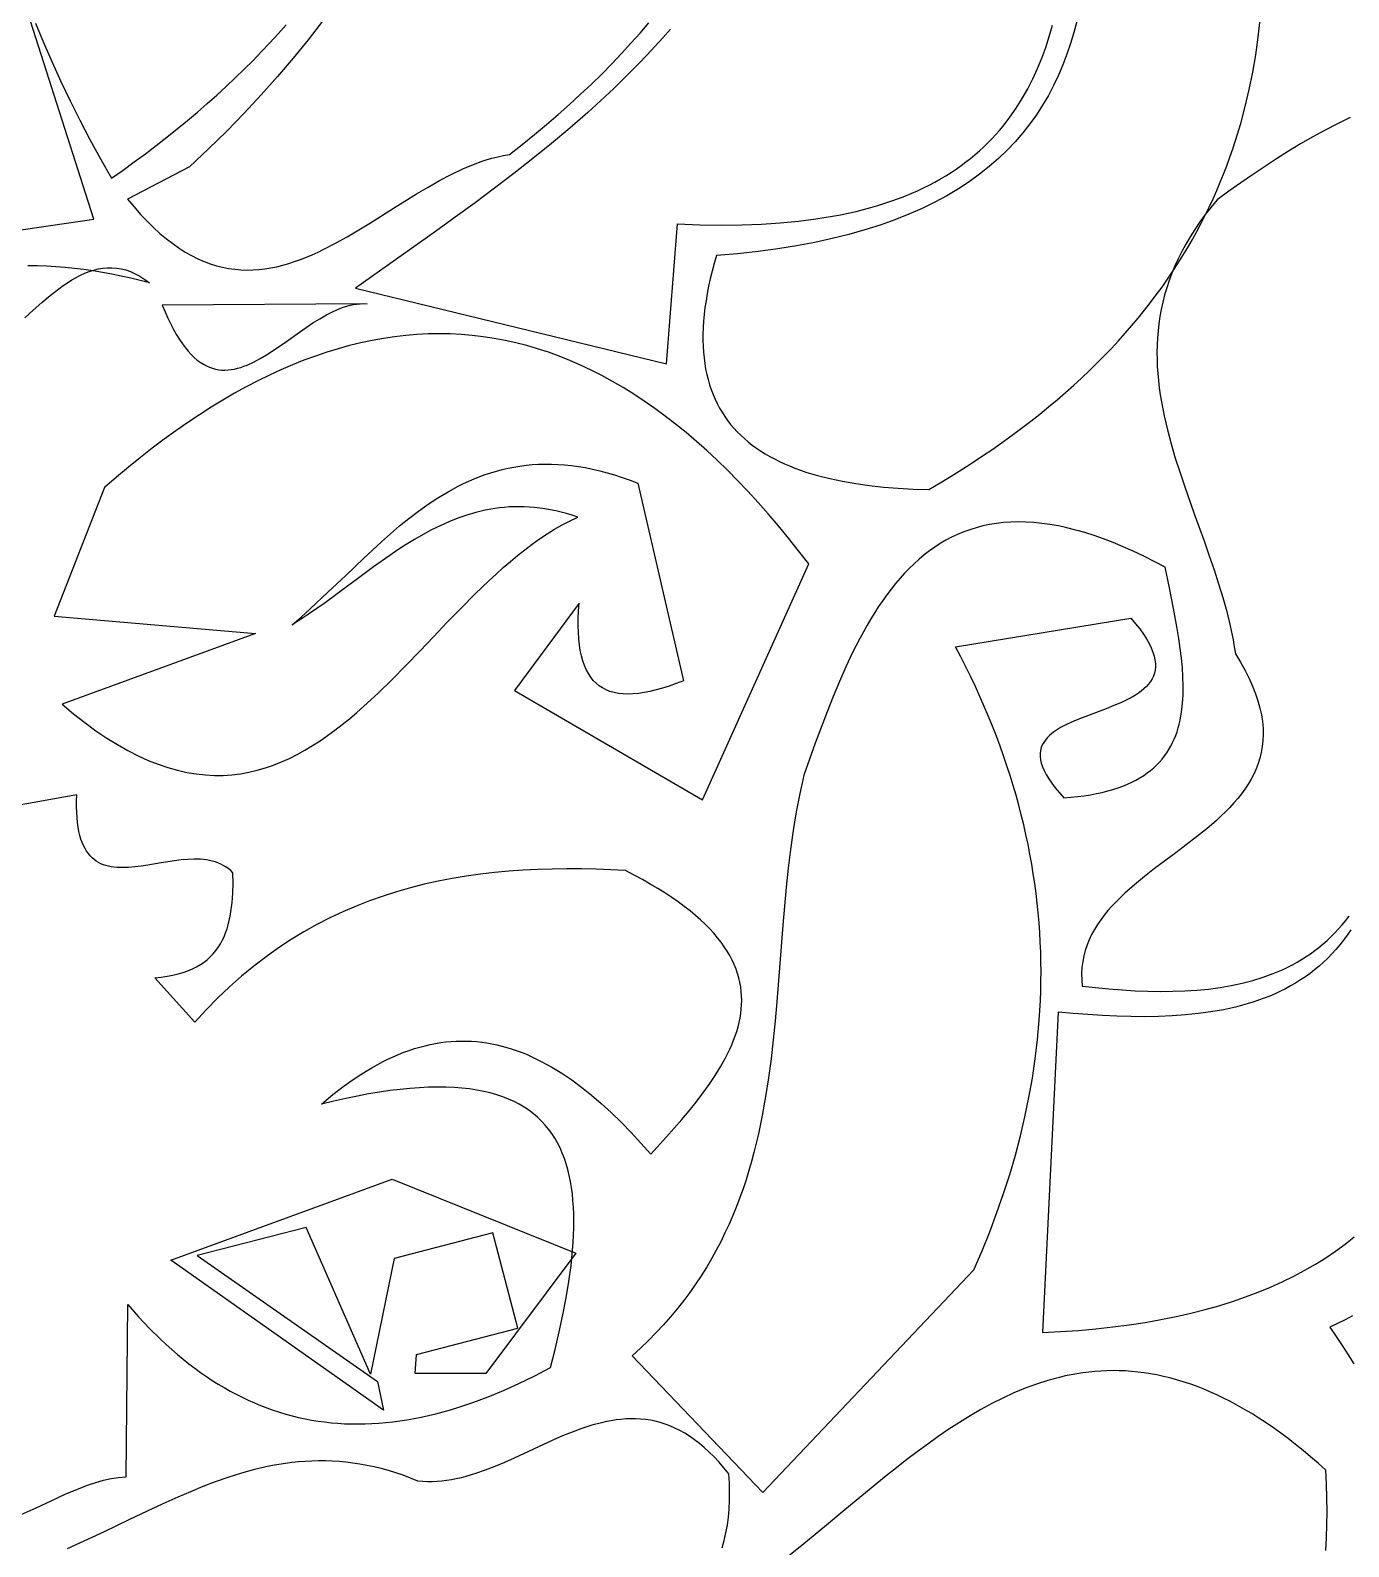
# Model space of a CAD drawing. Header units: metres. Extents: x 0 to 50, y 0 to 50.
# Drawn here: x 25.17 to 38.79, y 16.32 to 31.99 of the extents above; entities that cross this region are included whole.
import ezdxf

# ---------------------------------------------------------------- set-up
doc = ezdxf.new("R2010")
doc.units = ezdxf.units.M

msp = doc.modelspace()

# ---------------------------------------------------------------- linework, layer by layer
for points in [[(21.369941, 32.109014), (21.43751, 31.9677), (21.509927, 31.827065), (21.587283, 31.687122), (21.669666, 31.547885), (21.757168, 31.409369), (21.849879, 31.271586), (21.947889, 31.134551), (22.051288, 30.998278), (22.160167, 30.862781), (22.274615, 30.728072), (22.394723, 30.594167), (22.520581, 30.461079), (22.652279, 30.328821), (22.789908, 30.197408), (22.933558, 30.066853), (23.083319, 29.937171), (23.23928, 29.808375), (23.401534, 29.680479), (25.826481, 30.035444), (24.653579, 33.699091)], [(25.225054, 32.06223), (25.309273, 31.860231), (25.397062, 31.658777), (25.48864, 31.457857), (25.584226, 31.257459), (25.684039, 31.057574), (25.788297, 30.858191), (25.897219, 30.659299), (26.011024, 30.460887), (26.011024, 30.460887), (26.129774, 30.544069), (26.246233, 30.627831), (26.360422, 30.712167), (26.472362, 30.797073), (26.582073, 30.882542), (26.689576, 30.96857), (26.794891, 31.055151), (26.898038, 31.142281), (26.999039, 31.229955), (27.097913, 31.318166), (27.194681, 31.40691), (27.289364, 31.496182), (27.381981, 31.585977), (27.472555, 31.676289), (27.561104, 31.767113), (27.64765, 31.858445), (27.732213, 31.950278), (27.814813, 32.042608)], [(28.189511, 32.080726), (28.041157, 31.888793), (27.886395, 31.697996), (27.725116, 31.508353), (27.557213, 31.319885), (27.382578, 31.13261), (27.201103, 30.946548), (27.012681, 30.761716), (26.817203, 30.578135), (26.176639, 30.244005), (26.176639, 30.244005), (26.24425, 30.162218), (26.311511, 30.085978), (26.378431, 30.015154), (26.445017, 29.949614), (26.511278, 29.889226), (26.577219, 29.833858), (26.642851, 29.783379), (26.708179, 29.737657), (26.773212, 29.69656), (26.837958, 29.659957), (26.902425, 29.627715), (26.966619, 29.599704), (27.030549, 29.57579), (27.094224, 29.555844), (27.157649, 29.539732), (27.220833, 29.527323), (27.283785, 29.518486), (27.346511, 29.513088), (27.409019, 29.510998), (27.471317, 29.512085), (27.533414, 29.516216), (27.595315, 29.523259), (27.65703, 29.533084), (27.718567, 29.545558), (27.779931, 29.560549), (27.841133, 29.577926), (27.902178, 29.597558), (27.963076, 29.619311), (28.023834, 29.643055), (28.084459, 29.668659), (28.144959, 29.695989), (28.205342, 29.724914), (28.325788, 29.787025), (28.445859, 29.853937), (28.565617, 29.924596), (28.685123, 29.997948), (28.923629, 30.148516), (29.042753, 30.223624), (29.161873, 30.297211), (29.281052, 30.368221), (29.400351, 30.435602), (29.519832, 30.498299), (29.639557, 30.555259), (29.69953, 30.581258), (29.759588, 30.605427), (29.819738, 30.627635), (29.879987, 30.64775), (29.940344, 30.66564), (30.000816, 30.681174), (30.061411, 30.694219), (30.122137, 30.704645), (30.122137, 30.704645), (30.253419, 30.807346), (30.381154, 30.910394), (30.505382, 31.013786), (30.626142, 31.117516), (30.743474, 31.221582), (30.857417, 31.325978), (30.968011, 31.430701), (31.075296, 31.535746), (31.17931, 31.641111), (31.280094, 31.746789), (31.377686, 31.852779), (31.472128, 31.959075), (31.563457, 32.065674)], [(28.529889, 29.322722), (31.743325, 28.543385), (31.859026, 29.987023), (31.859026, 29.987023), (32.088443, 29.978309), (32.309111, 29.975132), (32.521199, 29.977384), (32.724875, 29.984958), (32.92031, 29.997747), (33.107671, 30.015644), (33.287127, 30.038543), (33.373944, 30.051835), (33.458849, 30.066337), (33.541862, 30.082036), (33.623004, 30.098919), (33.702297, 30.116972), (33.779763, 30.136181), (33.855421, 30.156535), (33.929293, 30.178018), (34.0014, 30.200618), (34.071764, 30.224322), (34.140405, 30.249115), (34.207345, 30.274986), (34.272604, 30.30192), (34.336204, 30.329903), (34.398167, 30.358924), (34.458512, 30.388967), (34.517262, 30.420021), (34.574437, 30.452071), (34.630059, 30.485105), (34.684148, 30.519108), (34.736726, 30.554068), (34.787813, 30.589971), (34.837432, 30.626803), (34.885603, 30.664552), (34.932347, 30.703204), (34.977686, 30.742746), (35.02164, 30.783164), (35.064231, 30.824446), (35.105479, 30.866576), (35.145407, 30.909543), (35.184034, 30.953333), (35.221383, 30.997933), (35.292328, 31.089507), (35.358411, 31.184159), (35.419802, 31.281782), (35.476668, 31.382269), (35.52918, 31.485514), (35.577506, 31.591409), (35.621815, 31.699847), (35.662277, 31.810722), (35.699059, 31.923927), (35.732333, 32.039355)], [(31.784172, 32.000661), (31.705045, 31.909904), (31.624392, 31.820259), (31.542263, 31.731688), (31.458707, 31.644157), (31.373771, 31.557629), (31.287506, 31.472068), (31.199959, 31.387439), (31.11118, 31.303704), (30.930118, 31.138776), (30.744711, 30.976996), (30.555348, 30.818076), (30.362418, 30.661726), (30.166312, 30.50766), (29.967419, 30.355589), (29.76613, 30.205223), (29.562834, 30.056276), (29.35792, 29.908459), (28.9448, 29.615061), (28.529889, 29.322722)], [(35.984658, 32.078722), (35.954052, 31.963713), (35.91983, 31.850529), (35.881844, 31.739246), (35.839946, 31.62994), (35.793988, 31.522687), (35.743822, 31.417561), (35.689302, 31.314639), (35.630279, 31.213996), (35.566606, 31.115707), (35.498135, 31.019849), (35.424719, 30.926497), (35.346209, 30.835726), (35.262459, 30.747613), (35.17332, 30.662232), (35.078645, 30.579659), (34.978286, 30.49997), (34.872096, 30.42324), (34.759926, 30.349546), (34.64163, 30.278962), (34.517059, 30.211564), (34.386067, 30.147428), (34.248504, 30.08663), (34.104225, 30.029244), (33.95308, 29.975347), (33.794922, 29.925014), (33.629605, 29.878321), (33.456979, 29.835343), (33.276898, 29.796156), (33.089213, 29.760835), (32.893778, 29.729456), (32.690444, 29.702096), (32.479064, 29.678828), (32.259489, 29.659729), (32.259489, 29.659729), (32.236292, 29.578011), (32.215265, 29.497952), (32.196393, 29.419538), (32.179658, 29.342757), (32.165044, 29.267597), (32.152534, 29.194044), (32.142112, 29.122086), (32.13376, 29.05171), (32.127463, 28.982904), (32.123203, 28.915654), (32.120963, 28.849948), (32.120727, 28.785773), (32.122478, 28.723118), (32.1262, 28.661968), (32.131875, 28.602311), (32.139487, 28.544134), (32.149019, 28.487426), (32.160455, 28.432172), (32.173778, 28.378361), (32.18897, 28.325979), (32.206016, 28.275014), (32.224898, 28.225453), (32.245601, 28.177284), (32.268106, 28.130494), (32.292398, 28.085069), (32.318459, 28.040998), (32.346274, 27.998268), (32.375825, 27.956865), (32.407095, 27.916778), (32.440068, 27.877993), (32.474727, 27.840498), (32.511055, 27.80428), (32.549036, 27.769327), (32.588653, 27.735625), (32.629889, 27.703162), (32.672727, 27.671925), (32.717151, 27.641902), (32.763144, 27.613079), (32.81069, 27.585445), (32.859771, 27.558986), (32.91037, 27.53369), (32.962472, 27.509544), (33.016059, 27.486534), (33.071115, 27.46465), (33.127623, 27.443877), (33.185566, 27.424204), (33.30569, 27.388103), (33.431355, 27.356246), (33.562426, 27.328532), (33.698769, 27.304858), (33.840251, 27.285123), (33.986738, 27.269225), (34.138096, 27.257062), (34.294191, 27.248534), (34.454889, 27.243537), (34.454889, 27.243537), (34.570687, 27.311845), (34.684104, 27.380665), (34.795163, 27.449991), (34.903883, 27.519819), (35.010284, 27.590145), (35.114385, 27.660965), (35.216208, 27.732275), (35.315772, 27.804069), (35.413097, 27.876344), (35.508204, 27.949096), (35.601112, 28.022319), (35.691841, 28.09601), (35.780411, 28.170165), (35.866843, 28.244778), (35.951157, 28.319846), (36.033372, 28.395364), (36.113509, 28.471328), (36.191588, 28.547734), (36.267629, 28.624577), (36.341651, 28.701853), (36.413676, 28.779558), (36.483722, 28.857686), (36.55181, 28.936235), (36.617961, 29.015199), (36.682194, 29.094575), (36.744529, 29.174357), (36.804986, 29.254542), (36.863586, 29.335125), (36.920348, 29.416102), (36.975293, 29.497468), (37.02844, 29.57922), (37.07981, 29.661353), (37.129422, 29.743861), (37.177297, 29.826743), (37.223455, 29.909992), (37.267916, 29.993604), (37.3107, 30.077575), (37.351826, 30.161902), (37.391316, 30.246579), (37.429189, 30.331602), (37.465465, 30.416966), (37.500164, 30.502668), (37.533307, 30.588703), (37.564913, 30.675067), (37.595002, 30.761756), (37.623595, 30.848764), (37.676371, 31.023724), (37.723401, 31.199912), (37.764847, 31.377293), (37.800868, 31.555833), (37.831626, 31.735497), (37.85728, 31.916251), (37.877991, 32.098059)], [(38.807615, 31.085588), (38.678267, 31.022407), (38.549913, 30.955732), (38.422522, 30.885794), (38.296064, 30.812823), (38.170506, 30.737052), (38.045819, 30.658711), (37.921971, 30.578031), (37.798931, 30.495244), (37.676668, 30.410581), (37.555152, 30.324274), (37.434351, 30.236553), (37.434351, 30.236553), (37.370752, 30.159841), (37.311111, 30.083327), (37.255339, 30.007007), (37.203346, 29.930877), (37.155044, 29.854933), (37.110342, 29.77917), (37.069151, 29.703583), (37.031383, 29.628169), (36.996947, 29.552924), (36.965755, 29.477842), (36.937717, 29.402919), (36.912743, 29.328152), (36.890745, 29.253536), (36.871633, 29.179066), (36.855318, 29.104738), (36.84171, 29.030548), (36.83072, 28.956492), (36.822258, 28.882565), (36.816236, 28.808763), (36.812564, 28.735081), (36.811153, 28.661516), (36.811913, 28.588062), (36.814755, 28.514716), (36.819589, 28.441474), (36.826327, 28.36833), (36.834879, 28.295281), (36.845155, 28.222323), (36.857067, 28.14945), (36.885438, 28.003945), (36.919279, 27.858732), (36.957874, 27.713777), (37.000509, 27.569044), (37.046468, 27.424499), (37.095038, 27.280108), (37.197148, 26.991649), (37.301122, 26.703388), (37.352022, 26.559246), (37.401243, 26.415049), (37.448071, 26.270764), (37.491791, 26.126356), (37.53169, 25.98179), (37.567051, 25.837031), (37.59716, 25.692045), (37.610021, 25.619457), (37.621302, 25.546798), (37.621302, 25.546798), (37.674416, 25.459445), (37.721644, 25.374621), (37.763152, 25.292254), (37.799105, 25.212274), (37.829668, 25.13461), (37.855006, 25.059193), (37.875285, 24.985951), (37.89067, 24.914813), (37.901326, 24.845711), (37.907418, 24.778572), (37.909111, 24.713326), (37.906571, 24.649903), (37.899963, 24.588232), (37.889452, 24.528243), (37.875204, 24.469865), (37.857383, 24.413028), (37.836154, 24.35766), (37.811683, 24.303693), (37.784136, 24.251054), (37.753677, 24.199674), (37.720471, 24.149481), (37.684684, 24.100406), (37.646481, 24.052378), (37.606027, 24.005326), (37.563488, 23.95918), (37.519028, 23.91387), (37.472813, 23.869324), (37.425008, 23.825472), (37.325288, 23.739569), (37.221191, 23.655596), (37.114038, 23.572989), (37.005151, 23.491184), (36.787461, 23.327723), (36.681301, 23.244937), (36.578694, 23.160697), (36.480961, 23.074436), (36.434336, 23.030373), (36.389424, 22.985592), (36.346392, 22.940025), (36.305404, 22.8936), (36.266627, 22.846247), (36.230224, 22.797895), (36.196361, 22.748474), (36.165204, 22.697913), (36.136918, 22.646143), (36.111667, 22.593091), (36.089618, 22.538688), (36.070934, 22.482863), (36.055783, 22.425546), (36.044327, 22.366665), (36.036734, 22.306152), (36.033168, 22.243934), (36.033794, 22.179942), (36.038778, 22.114104)], [(25.113954, 29.018049), (25.201617, 29.097486), (25.289438, 29.174978), (25.377552, 29.248945), (25.466095, 29.317803), (25.510569, 29.349822), (25.555201, 29.379971), (25.600008, 29.408051), (25.645007, 29.433865), (25.690214, 29.457216), (25.735647, 29.477905), (25.781323, 29.495734), (25.827258, 29.510507), (25.873469, 29.522024), (25.919974, 29.530089), (25.966789, 29.534503), (26.013931, 29.535068), (26.061418, 29.531588), (26.109265, 29.523864), (26.157491, 29.511698), (26.206111, 29.494892), (26.255143, 29.47325), (26.304604, 29.446572), (26.354511, 29.414661), (26.40488, 29.37732)], [(26.40488, 29.37732), (26.40488, 29.37732), (26.30702, 29.402596), (26.209306, 29.426132), (26.11175, 29.447875), (26.014367, 29.467772), (25.917168, 29.48577), (25.820166, 29.501816), (25.723373, 29.515856), (25.626803, 29.527837), (25.530467, 29.537707), (25.434378, 29.545412), (25.33855, 29.550899), (25.242994, 29.554115), (25.147724, 29.555006)], [(26.534759, 29.148892), (26.534759, 29.148892), (26.564018, 29.078797), (26.593456, 29.01321), (26.623072, 28.95202), (26.652861, 28.895118), (26.682821, 28.842393), (26.712949, 28.793735), (26.743242, 28.749034), (26.773698, 28.708181), (26.804313, 28.671064), (26.835084, 28.637574), (26.86601, 28.607601), (26.897087, 28.581034), (26.928311, 28.557764), (26.959681, 28.53768), (26.991194, 28.520673), (27.022846, 28.506631), (27.054634, 28.495445), (27.086557, 28.487006), (27.11861, 28.481202), (27.150792, 28.477923), (27.183099, 28.47706), (27.215529, 28.478503), (27.248078, 28.482141), (27.280744, 28.487864), (27.313524, 28.495562), (27.346415, 28.505125), (27.379414, 28.516443), (27.412519, 28.529406), (27.479033, 28.559825), (27.545935, 28.595502), (27.613201, 28.635555), (27.680809, 28.679104), (27.816959, 28.773166), (27.954203, 28.870639), (28.023179, 28.918453), (28.092359, 28.964478), (28.161722, 29.007831), (28.231244, 29.047633), (28.300903, 29.083003), (28.370675, 29.113059), (28.405597, 29.125819), (28.440539, 29.13692), (28.475498, 29.146253), (28.510472, 29.153707), (28.545456, 29.159172), (28.58045, 29.162537), (28.615449, 29.163694), (28.65045, 29.162531), (26.534759, 29.148892)], [(25.938056, 27.264163), (25.417884, 25.933751), (27.497408, 25.754512), (25.499445, 25.025207), (25.499445, 25.025207), (25.617961, 24.926221), (25.734314, 24.835182), (25.848555, 24.751902), (25.960734, 24.676196), (26.070903, 24.607879), (26.179111, 24.546763), (26.28541, 24.492663), (26.389849, 24.445394), (26.492479, 24.404768), (26.59335, 24.370599), (26.692514, 24.342703), (26.79002, 24.320892), (26.885919, 24.304981), (26.980261, 24.294784), (27.073098, 24.290115), (27.164479, 24.290787), (27.254455, 24.296614), (27.343076, 24.307411), (27.430394, 24.322992), (27.516458, 24.34317), (27.601319, 24.367759), (27.685027, 24.396574), (27.767633, 24.429428), (27.849188, 24.466135), (27.929742, 24.50651), (28.009345, 24.550366), (28.088048, 24.597517), (28.165902, 24.647777), (28.242956, 24.70096), (28.319262, 24.75688), (28.39487, 24.815352), (28.46983, 24.876188), (28.544193, 24.939204), (28.61801, 25.004212), (28.69133, 25.071027), (28.764205, 25.139463), (28.90882, 25.280453), (29.052258, 25.425694), (29.194923, 25.573698), (29.33722, 25.722976), (29.479553, 25.87204), (29.622324, 26.019402), (29.765939, 26.163574), (29.910801, 26.303066), (29.983826, 26.370592), (30.057314, 26.436391), (30.131316, 26.500276), (30.205882, 26.562061), (30.281063, 26.62156), (30.35691, 26.678587), (30.433472, 26.732956), (30.5108, 26.78448), (30.588945, 26.832975), (30.667957, 26.878254), (30.747887, 26.92013), (30.828786, 26.958419), (30.828786, 26.958419), (30.770481, 26.977674), (30.712853, 26.99491), (30.655888, 27.010167), (30.599571, 27.023486), (30.543889, 27.03491), (30.488828, 27.04448), (30.434374, 27.052237), (30.380512, 27.058222), (30.327229, 27.062478), (30.27451, 27.065045), (30.222341, 27.065964), (30.170709, 27.065278), (30.119599, 27.063028), (30.068997, 27.059255), (30.01889, 27.054), (29.969262, 27.047305), (29.871391, 27.029762), (29.775271, 27.006955), (29.680791, 26.979217), (29.587837, 26.946879), (29.496297, 26.910272), (29.406059, 26.869728), (29.31701, 26.825578), (29.229038, 26.778154), (29.142031, 26.727787), (29.055875, 26.674809), (28.970459, 26.61955), (28.885669, 26.562343), (28.717521, 26.443408), (28.550531, 26.320656), (28.383799, 26.196738), (28.216425, 26.074305), (28.132217, 26.014475), (28.04751, 25.956009), (27.962194, 25.899241), (27.876155, 25.844502), (27.876155, 25.844502), (27.970115, 25.925927), (28.063138, 26.009536), (28.247205, 26.181513), (28.430018, 26.356846), (28.61324, 26.53195), (28.705525, 26.618295), (28.798535, 26.703237), (28.89248, 26.78633), (28.987566, 26.867123), (29.084002, 26.94517), (29.181996, 27.020021), (29.281755, 27.091229), (29.383488, 27.158345), (29.487402, 27.220921), (29.593706, 27.278509), (29.647818, 27.305292), (29.702606, 27.33066), (29.758095, 27.354556), (29.814312, 27.376926), (29.871281, 27.397712), (29.92903, 27.416859), (29.987584, 27.434311), (30.046969, 27.450011), (30.107212, 27.463904), (30.168337, 27.475933), (30.230372, 27.486043), (30.293342, 27.494177), (30.357273, 27.50028), (30.422191, 27.504295), (30.488122, 27.506167), (30.555093, 27.505839), (30.623128, 27.503256), (30.692254, 27.49836), (30.762498, 27.491097), (30.833884, 27.48141), (30.90644, 27.469244), (30.980191, 27.454541), (31.055162, 27.437247), (31.131381, 27.417305), (31.208872, 27.394658), (31.287663, 27.369252), (31.367778, 27.34103), (31.449245, 27.309936), (31.919238, 25.266474), (31.919238, 25.266474), (31.844615, 25.238087), (31.772745, 25.212987), (31.703617, 25.191192), (31.637219, 25.172717), (31.57354, 25.157579), (31.512571, 25.145795), (31.454299, 25.137381), (31.398713, 25.132353), (31.345804, 25.130729), (31.295558, 25.132523), (31.247967, 25.137754), (31.203018, 25.146438), (31.1607, 25.158591), (31.121003, 25.174229), (31.083915, 25.193369), (31.049426, 25.216028), (31.017524, 25.242222), (30.988199, 25.271968), (30.961439, 25.305282), (30.937234, 25.34218), (30.915572, 25.38268), (30.896442, 25.426797), (30.879834, 25.474549), (30.865736, 25.525951), (30.854137, 25.58102), (30.845027, 25.639773), (30.838394, 25.702226), (30.834227, 25.768396), (30.832516, 25.838298), (30.833249, 25.911951), (30.836415, 25.98937), (30.842003, 26.070572), (30.173509, 25.168431), (32.115938, 24.036744), (33.213439, 26.475832), (33.213439, 26.475832), (33.109416, 26.610677), (33.005105, 26.74153), (32.900505, 26.868396), (32.795615, 26.991279), (32.690435, 27.110185), (32.584964, 27.225118), (32.4792, 27.336084), (32.373143, 27.443088), (32.266791, 27.546133), (32.160145, 27.645226), (32.053203, 27.740372), (31.945963, 27.831575), (31.838426, 27.91884), (31.73059, 28.002172), (31.622455, 28.081576), (31.514019, 28.157058), (31.405282, 28.228621), (31.296242, 28.296272), (31.186899, 28.360015), (31.077252, 28.419855), (30.9673, 28.475797), (30.857043, 28.527845), (30.746478, 28.576006), (30.635606, 28.620283), (30.524425, 28.660683), (30.412934, 28.697209), (30.301134, 28.729866), (30.189022, 28.758661), (30.076597, 28.783597), (29.96386, 28.80468), (29.850808, 28.821914), (29.737442, 28.835305), (29.62376, 28.844857), (29.509761, 28.850576), (29.395445, 28.852466), (29.28081, 28.850533), (29.165855, 28.844781), (29.050581, 28.835216), (28.934985, 28.821841), (28.819067, 28.804663), (28.702826, 28.783686), (28.586261, 28.758915), (28.469371, 28.730356), (28.352155, 28.698012), (28.234613, 28.66189), (28.116743, 28.621993), (27.998545, 28.578328), (27.880018, 28.530898), (27.76116, 28.47971), (27.641972, 28.424767), (27.522451, 28.366075), (27.402597, 28.303639), (27.282409, 28.237464), (27.161887, 28.167554), (27.041029, 28.093915), (26.919835, 28.016552), (26.798303, 27.935469), (26.676433, 27.850672), (26.554223, 27.762165), (26.431674, 27.669954), (26.308783, 27.574043), (26.185551, 27.474438), (26.061975, 27.371143), (25.938056, 27.264163)], [(35.850531, 24.059261), (35.850531, 24.059261), (35.922971, 24.064936), (35.992715, 24.072096), (36.059808, 24.080717), (36.124295, 24.090777), (36.186219, 24.102252), (36.245625, 24.115119), (36.302557, 24.129353), (36.357059, 24.144933), (36.409175, 24.161833), (36.45895, 24.180032), (36.506429, 24.199505), (36.551654, 24.220229), (36.594671, 24.242181), (36.635524, 24.265337), (36.674256, 24.289674), (36.710913, 24.315168), (36.745538, 24.341797), (36.778176, 24.369536), (36.808871, 24.398363), (36.837668, 24.428254), (36.864609, 24.459185), (36.88974, 24.491134), (36.913106, 24.524076), (36.934749, 24.557988), (36.954715, 24.592848), (36.973048, 24.62863), (36.989791, 24.665314), (37.00499, 24.702873), (37.018688, 24.741287), (37.03093, 24.78053), (37.04176, 24.82058), (37.051222, 24.861412), (37.066219, 24.945334), (37.076276, 25.032108), (37.081747, 25.121546), (37.082985, 25.213462), (37.080345, 25.307668), (37.07418, 25.403977), (37.064845, 25.502202), (37.052694, 25.602156), (37.03808, 25.703652), (37.021358, 25.806502), (36.983003, 26.015516), (36.940463, 26.227702), (36.896568, 26.441562), (36.896568, 26.441562), (36.784332, 26.500852), (36.674591, 26.555815), (36.567305, 26.606517), (36.462437, 26.653026), (36.359949, 26.695409), (36.259804, 26.733731), (36.161963, 26.76806), (36.066388, 26.798463), (35.973043, 26.825005), (35.881888, 26.847754), (35.792886, 26.866777), (35.706, 26.88214), (35.621191, 26.89391), (35.538422, 26.902154), (35.457655, 26.906938), (35.378851, 26.908328), (35.301974, 26.906393), (35.226984, 26.901198), (35.153846, 26.892811), (35.08252, 26.881297), (35.012968, 26.866724), (34.945154, 26.849158), (34.879038, 26.828666), (34.814584, 26.805314), (34.751754, 26.779171), (34.690509, 26.750301), (34.630811, 26.718772), (34.572624, 26.684651), (34.515909, 26.648004), (34.460627, 26.608897), (34.406743, 26.567399), (34.354217, 26.523575), (34.303011, 26.477492), (34.253089, 26.429217), (34.204411, 26.378816), (34.156941, 26.326356), (34.110641, 26.271905), (34.065471, 26.215528), (34.021396, 26.157292), (33.978376, 26.097264), (33.936375, 26.035511), (33.895354, 25.9721), (33.855275, 25.907096), (33.8161, 25.840568), (33.740314, 25.703202), (33.667692, 25.560536), (33.597931, 25.413104), (33.530729, 25.26144), (33.465784, 25.106076), (33.402792, 24.947546), (33.34145, 24.786385), (33.281457, 24.623126), (33.164304, 24.292448), (33.164304, 24.292448), (33.142294, 24.19803), (33.121777, 24.103181), (33.084896, 23.912279), (33.053012, 23.719916), (33.025477, 23.526268), (33.001645, 23.331511), (32.980866, 23.135821), (32.962493, 22.939372), (32.945879, 22.742341), (32.915333, 22.347232), (32.884045, 21.9519), (32.866504, 21.754588), (32.846833, 21.557746), (32.824386, 21.361551), (32.798513, 21.166177), (32.768569, 20.9718), (32.733904, 20.778595), (32.69387, 20.586738), (32.671638, 20.49137), (32.647821, 20.396405), (32.622337, 20.301865), (32.595107, 20.207771), (32.566049, 20.114146), (32.535081, 20.021011), (32.502124, 19.928389), (32.467096, 19.836302), (32.429916, 19.74477), (32.390503, 19.653818), (32.348777, 19.563465), (32.304655, 19.473735), (32.258058, 19.384648), (32.208904, 19.296228), (32.157112, 19.208496), (32.102601, 19.121473), (32.045291, 19.035183), (31.985099, 18.949647), (31.921946, 18.864886), (31.855751, 18.780923), (31.786431, 18.697779), (31.713907, 18.615477), (31.638098, 18.534039), (31.558921, 18.453486), (31.476298, 18.373841), (31.390145, 18.295125), (32.740215, 16.883276), (34.919557, 19.182838), (34.919557, 19.182838), (35.004505, 19.379506), (35.084172, 19.576484), (35.1585, 19.77377), (35.227431, 19.97136), (35.290907, 20.169252), (35.348871, 20.367443), (35.401265, 20.565931), (35.44803, 20.764714), (35.489109, 20.963787), (35.524444, 21.16315), (35.553977, 21.362798), (35.57765, 21.562731), (35.595405, 21.762944), (35.602046, 21.863155), (35.607185, 21.963435), (35.610816, 22.063784), (35.612931, 22.164202), (35.613523, 22.264688), (35.612585, 22.365242), (35.61011, 22.465864), (35.60609, 22.566553), (35.600519, 22.667308), (35.593388, 22.768131), (35.584691, 22.869019), (35.574421, 22.969974), (35.56257, 23.070994), (35.54913, 23.17208), (35.534096, 23.27323), (35.517459, 23.374445), (35.499212, 23.475724), (35.479349, 23.577068), (35.457861, 23.678474), (35.434741, 23.779945), (35.409983, 23.881478), (35.38358, 23.983074), (35.355523, 24.084732), (35.325805, 24.186452), (35.29442, 24.288234), (35.26136, 24.390077), (35.226618, 24.491981), (35.190187, 24.593946), (35.152059, 24.695971), (35.112228, 24.798056), (35.070685, 24.900201), (35.027424, 25.002405), (34.982438, 25.104668), (34.935718, 25.20699), (34.887259, 25.30937), (34.837053, 25.411808), (34.785092, 25.514304), (34.731369, 25.616857), (36.542852, 25.914661), (36.542852, 25.914661), (36.591196, 25.85745), (36.63393, 25.802773), (36.671234, 25.75055), (36.703288, 25.700703), (36.730275, 25.65315), (36.752372, 25.607815), (36.769763, 25.564616), (36.782627, 25.523476), (36.791144, 25.484315), (36.795496, 25.447052), (36.795862, 25.411611), (36.792424, 25.37791), (36.785362, 25.345871), (36.774857, 25.315415), (36.76109, 25.286462), (36.74424, 25.258933), (36.724488, 25.23275), (36.702016, 25.207831), (36.677003, 25.1841), (36.649631, 25.161475), (36.620079, 25.139878), (36.588529, 25.11923), (36.555161, 25.099452), (36.520155, 25.080463), (36.445955, 25.04454), (36.367372, 25.010827), (36.285852, 24.97869), (36.202839, 24.947496), (36.038113, 24.885397), (35.95929, 24.853226), (35.884753, 24.819461), (35.815948, 24.783469), (35.784145, 24.76444), (35.754318, 24.744616), (35.726645, 24.723918), (35.701308, 24.702268), (35.678488, 24.679585), (35.658364, 24.65579), (35.641118, 24.630805), (35.62693, 24.60455), (35.615981, 24.576946), (35.608451, 24.547913), (35.60452, 24.517373), (35.604371, 24.485246), (35.608182, 24.451452), (35.616135, 24.415913), (35.628411, 24.37855), (35.645189, 24.339283), (35.66665, 24.298032), (35.692976, 24.25472), (35.724346, 24.209265), (35.760942, 24.16159), (35.802943, 24.111615), (35.850531, 24.059261)], [(25.078307, 16.656741), (25.231701, 16.724995), (25.385711, 16.796808), (25.540233, 16.8675), (25.617655, 16.900962), (25.695166, 16.932388), (25.772754, 16.961193), (25.850407, 16.986792), (25.928111, 17.008601), (26.005853, 17.026032), (26.083621, 17.038503), (26.161401, 17.045427), (26.177984, 18.825378), (26.177984, 18.825378), (26.289806, 18.698419), (26.403004, 18.578356), (26.517599, 18.465188), (26.575427, 18.411189), (26.633613, 18.358912), (26.69216, 18.308358), (26.751069, 18.259527), (26.810345, 18.212418), (26.869989, 18.16703), (26.930004, 18.123364), (26.990393, 18.081419), (27.05116, 18.041196), (27.112306, 18.002692), (27.173834, 17.96591), (27.235747, 17.930847), (27.298049, 17.897505), (27.360741, 17.865882), (27.423826, 17.835978), (27.487308, 17.807793), (27.551188, 17.781328), (27.61547, 17.75658), (27.680157, 17.733551), (27.74525, 17.71224), (27.810754, 17.692647), (27.87667, 17.674771), (27.943002, 17.658613), (28.009752, 17.644171), (28.076923, 17.631446), (28.144517, 17.620438), (28.212538, 17.611145), (28.280989, 17.603568), (28.349871, 17.597707), (28.419188, 17.593561), (28.488942, 17.59113), (28.559137, 17.590414), (28.629774, 17.591413), (28.700857, 17.594125), (28.772389, 17.598552), (28.844372, 17.604692), (28.916809, 17.612545), (28.989703, 17.622112), (29.063056, 17.633392), (29.136871, 17.646384), (29.211152, 17.661088), (29.2859, 17.677505), (29.361119, 17.695633), (29.436811, 17.715473), (29.512979, 17.737024), (29.589626, 17.760286), (29.744366, 17.811942), (29.901056, 17.870438), (30.059715, 17.935773), (30.220366, 18.007944), (30.383032, 18.086949), (30.547734, 18.172786), (30.547734, 18.172786), (30.594541, 18.358918), (30.63713, 18.541247), (30.675143, 18.719502), (30.708223, 18.893411), (30.736013, 19.062702), (30.758155, 19.227104), (30.774293, 19.386344), (30.779999, 19.463943), (30.78407, 19.54015), (30.78646, 19.614931), (30.787127, 19.688252), (30.786024, 19.760078), (30.783107, 19.830377), (30.778332, 19.899113), (30.771654, 19.966253), (30.763028, 20.031763), (30.75241, 20.095608), (30.739755, 20.157756), (30.725018, 20.218172), (30.708154, 20.276822), (30.68912, 20.333671), (30.66787, 20.388687), (30.644359, 20.441835), (30.618544, 20.493081), (30.590379, 20.542391), (30.559819, 20.589731), (30.526821, 20.635067), (30.491338, 20.678365), (30.453328, 20.719592), (30.412745, 20.758713), (30.369543, 20.795694), (30.32368, 20.830502), (30.27511, 20.863102), (30.223788, 20.89346), (30.16967, 20.921542), (30.112711, 20.947315), (30.052866, 20.970744), (29.990092, 20.991796), (29.924342, 21.010436), (29.855573, 21.026631), (29.783739, 21.040346), (29.708797, 21.051548), (29.630701, 21.060203), (29.549407, 21.066275), (29.46487, 21.069733), (29.377045, 21.070541), (29.285889, 21.068666), (29.191355, 21.064074), (29.093401, 21.05673), (28.99198, 21.046601), (28.887048, 21.033653), (28.778561, 21.017852), (28.666473, 20.999163), (28.550741, 20.977553), (28.43132, 20.952988), (28.308164, 20.925435), (28.181229, 20.894858), (28.181229, 20.894858), (28.298089, 20.992467), (28.413818, 21.08183), (28.471272, 21.123448), (28.52846, 21.163037), (28.585388, 21.20061), (28.642061, 21.236178), (28.698485, 21.269752), (28.754665, 21.301344), (28.810608, 21.330964), (28.866319, 21.358624), (28.921803, 21.384336), (28.977066, 21.40811), (29.032114, 21.429958), (29.086952, 21.449892), (29.141586, 21.467922), (29.196022, 21.48406), (29.250265, 21.498316), (29.304321, 21.510704), (29.358196, 21.521233), (29.411895, 21.529915), (29.465423, 21.536761), (29.518787, 21.541783), (29.571992, 21.544992), (29.625044, 21.546399), (29.677948, 21.546015), (29.73071, 21.543853), (29.783335, 21.539922), (29.83583, 21.534235), (29.8882, 21.526802), (29.94045, 21.517636), (29.992586, 21.506747), (30.044614, 21.494146), (30.096539, 21.479845), (30.148368, 21.463856), (30.200105, 21.446189), (30.251756, 21.426855), (30.303327, 21.405867), (30.354824, 21.383235), (30.457617, 21.333086), (30.560179, 21.276497), (30.662557, 21.213561), (30.764794, 21.144365), (30.866936, 21.069003), (30.969029, 20.987562), (31.071116, 20.900135), (31.173243, 20.806811), (31.275456, 20.707681), (31.377799, 20.602835), (31.480318, 20.492363), (31.583056, 20.376357), (31.583056, 20.376357), (31.745622, 20.555634), (31.825154, 20.64557), (31.902858, 20.735695), (31.978236, 20.826002), (32.050793, 20.916483), (32.120031, 21.007133), (32.185454, 21.097942), (32.246567, 21.188905), (32.302871, 21.280014), (32.353871, 21.371263), (32.39907, 21.462643), (32.419339, 21.50838), (32.437972, 21.554148), (32.454906, 21.599945), (32.47008, 21.645771), (32.483431, 21.691624), (32.494898, 21.737504), (32.504417, 21.78341), (32.511929, 21.82934), (32.517369, 21.875295), (32.520676, 21.921273), (32.521789, 21.967274), (32.520644, 22.013296), (32.517181, 22.059338), (32.511336, 22.1054), (32.503048, 22.151481), (32.492255, 22.197579), (32.478894, 22.243695), (32.462904, 22.289826), (32.444223, 22.335973), (32.422788, 22.382134), (32.398538, 22.428308), (32.37141, 22.474495), (32.341342, 22.520693), (32.308273, 22.566902), (32.27214, 22.613121), (32.232881, 22.659349), (32.190433, 22.705585), (32.144736, 22.751828), (32.095727, 22.798078), (32.043344, 22.844333), (31.987525, 22.890592), (31.928207, 22.936855), (31.865329, 22.98312), (31.798829, 23.029387), (31.728644, 23.075656), (31.654713, 23.121924), (31.576973, 23.168191), (31.495363, 23.214457), (31.40982, 23.26072), (31.320282, 23.306979), (31.320282, 23.306979), (31.168355, 23.314856), (31.016749, 23.320567), (30.865515, 23.323963), (30.714704, 23.324894), (30.564367, 23.323209), (30.414555, 23.318758), (30.265319, 23.311391), (30.116709, 23.300958), (29.968776, 23.287308), (29.821572, 23.270291), (29.675147, 23.249757), (29.529552, 23.225555), (29.384838, 23.197536), (29.241056, 23.165549), (29.098256, 23.129444), (28.95649, 23.08907), (28.815809, 23.044277), (28.676263, 22.994916), (28.537903, 22.940835), (28.40078, 22.881885), (28.264946, 22.817916), (28.13045, 22.748776), (27.997344, 22.674316), (27.865679, 22.594386), (27.735505, 22.508835), (27.606874, 22.417512), (27.479836, 22.320269), (27.354442, 22.216954), (27.230743, 22.107418), (27.10879, 21.991509), (26.988634, 21.869078), (26.870326, 21.739975), (26.457688, 22.198213), (26.457688, 22.198213), (26.523468, 22.205367), (26.585678, 22.214701), (26.644415, 22.226171), (26.699774, 22.23973), (26.75185, 22.255334), (26.800739, 22.272938), (26.846536, 22.292497), (26.889337, 22.313966), (26.929237, 22.3373), (26.966331, 22.362454), (27.000715, 22.389384), (27.032484, 22.418044), (27.061734, 22.448389), (27.088559, 22.480374), (27.113056, 22.513955), (27.13532, 22.549087), (27.155446, 22.585724), (27.17353, 22.623821), (27.189667, 22.663334), (27.203952, 22.704217), (27.216481, 22.746427), (27.227349, 22.789916), (27.236652, 22.834642), (27.244485, 22.880558), (27.256123, 22.975784), (27.263026, 23.075233), (27.265957, 23.178546), (27.265679, 23.285363), (27.265679, 23.285363), (27.242111, 23.307606), (27.217581, 23.32759), (27.192132, 23.34541), (27.165809, 23.361159), (27.138656, 23.374933), (27.110716, 23.386826), (27.082035, 23.396932), (27.052655, 23.405346), (27.022621, 23.412162), (26.991978, 23.417475), (26.929036, 23.42397), (26.864182, 23.425585), (26.797769, 23.423077), (26.730147, 23.417201), (26.661671, 23.408713), (26.523561, 23.386926), (26.386255, 23.363762), (26.318785, 23.353553), (26.252573, 23.345267), (26.18797, 23.33966), (26.12533, 23.337488), (26.065004, 23.339506), (26.007345, 23.346471), (25.979626, 23.352045), (25.952705, 23.359138), (25.926627, 23.367846), (25.901436, 23.378264), (25.877175, 23.390484), (25.85389, 23.404603), (25.831623, 23.420714), (25.810419, 23.438911), (25.790323, 23.459291), (25.771377, 23.481946), (25.753626, 23.506971), (25.737114, 23.534461), (25.721885, 23.564511), (25.707983, 23.597214), (25.695452, 23.632665), (25.684336, 23.670959), (25.67468, 23.712191), (25.666526, 23.756454), (25.65992, 23.803843), (25.654905, 23.854453), (25.651525, 23.908378), (25.649824, 23.965712), (25.649847, 24.026551), (25.651637, 24.090988), (23.633526, 23.727738)], [(36.038778, 22.114104), (36.038778, 22.114104), (36.177918, 22.098619), (36.315422, 22.085396), (36.451189, 22.074623), (36.585122, 22.066489), (36.717119, 22.06118), (36.847082, 22.058886), (36.97491, 22.059793), (37.100504, 22.06409), (37.223765, 22.071964), (37.344593, 22.083604), (37.462889, 22.099197), (37.578552, 22.11893), (37.691483, 22.142993), (37.801583, 22.171572), (37.908753, 22.204856), (38.012891, 22.243032), (38.063793, 22.264014), (38.1139, 22.286289), (38.163199, 22.309881), (38.211678, 22.334814), (38.259325, 22.36111), (38.306128, 22.388794), (38.352073, 22.417889), (38.397148, 22.448418), (38.441342, 22.480406), (38.48464, 22.513874), (38.527032, 22.548848), (38.568504, 22.58535), (38.609045, 22.623403), (38.648641, 22.663032), (38.68728, 22.70426), (38.72495, 22.74711), (38.761638, 22.791606), (38.797332, 22.837771)], [(38.814798, 22.694605), (38.778103, 22.641051), (38.740144, 22.589499), (38.700941, 22.539917), (38.660511, 22.492274), (38.618873, 22.446537), (38.576045, 22.402676), (38.532046, 22.360656), (38.486893, 22.320448), (38.440605, 22.282019), (38.3932, 22.245336), (38.344696, 22.210368), (38.295112, 22.177084), (38.244466, 22.14545), (38.192776, 22.115436), (38.140061, 22.087009), (38.086338, 22.060137), (38.031627, 22.034789), (37.975945, 22.010932), (37.91931, 21.988534), (37.861741, 21.967564), (37.803256, 21.94799), (37.743873, 21.92978), (37.622488, 21.897322), (37.497731, 21.869936), (37.369749, 21.847366), (37.238688, 21.829356), (37.104694, 21.815652), (36.967912, 21.805998), (36.82849, 21.800137), (36.686573, 21.797816), (36.542308, 21.798778), (36.39584, 21.802767), (36.247315, 21.809529), (36.096881, 21.818808), (35.944682, 21.830348), (35.790866, 21.843894), (35.627382, 18.535133), (35.627382, 18.535133), (35.816144, 18.544687), (36.000224, 18.557441), (36.17966, 18.573371), (36.354486, 18.592456), (36.524741, 18.614671), (36.69046, 18.639994), (36.85168, 18.668402), (37.008437, 18.699871), (37.160768, 18.734379), (37.308709, 18.771902), (37.452296, 18.812417), (37.591566, 18.855902), (37.726555, 18.902332), (37.8573, 18.951686), (37.983836, 19.00394), (38.106202, 19.05907), (38.224432, 19.117054), (38.338563, 19.177869), (38.448633, 19.241491), (38.554676, 19.307898), (38.65673, 19.377067), (38.754831, 19.448973), (38.849015, 19.523595)], [(28.908833, 20.118876), (30.807972, 19.354184), (29.876278, 18.113301), (29.14826, 18.113301), (29.162357, 18.307037), (30.209373, 18.578588), (29.950336, 19.565808), (28.930751, 19.301371), (28.685968, 18.106677), (28.020728, 19.621243), (26.896983, 19.329792), (28.757587, 18.028665), (28.821176, 17.733638), (26.624365, 19.282504), (28.908833, 20.118876)], [(38.830467, 18.70709), (38.754354, 18.667199), (38.676284, 18.62837), (38.596228, 18.590619), (38.596228, 18.590619), (38.66262, 18.494805), (38.726061, 18.399523), (38.786568, 18.30477), (38.844156, 18.210545)], [(38.554482, 16.283763), (38.562113, 16.41602), (38.566791, 16.550705), (38.568573, 16.68783), (38.567516, 16.827406), (38.563676, 16.969445), (38.557111, 17.113958), (38.557111, 17.113958), (38.477588, 17.184681), (38.398714, 17.252553), (38.320482, 17.317608), (38.242884, 17.379882), (38.165911, 17.439411), (38.089555, 17.496231), (38.013809, 17.550378), (37.938665, 17.601888), (37.864114, 17.650796), (37.790148, 17.697139), (37.71676, 17.740952), (37.64394, 17.782271), (37.571683, 17.821132), (37.499978, 17.857571), (37.428819, 17.891623), (37.358197, 17.923325), (37.288104, 17.952713), (37.218532, 17.979821), (37.149474, 18.004687), (37.08092, 18.027345), (37.012864, 18.047832), (36.945296, 18.066184), (36.87821, 18.082436), (36.811597, 18.096624), (36.745448, 18.108785), (36.679757, 18.118953), (36.614514, 18.127166), (36.549712, 18.133458), (36.485343, 18.137865), (36.421399, 18.140424), (36.357872, 18.14117), (36.294754, 18.14014), (36.232036, 18.137368), (36.169711, 18.132891), (36.10777, 18.126744), (36.046206, 18.118964), (35.985011, 18.109586), (35.924177, 18.098647), (35.863695, 18.086181), (35.803557, 18.072226), (35.684284, 18.039987), (35.566292, 18.002218), (35.449518, 17.959206), (35.333897, 17.911237), (35.219365, 17.858598), (35.105858, 17.801575), (34.993312, 17.740457), (34.881662, 17.675528), (34.770844, 17.607077), (34.660794, 17.53539), (34.551448, 17.460753), (34.442742, 17.383454), (34.33461, 17.303779), (34.22699, 17.222016), (34.119817, 17.13845), (34.013026, 17.053369), (33.800335, 16.879808), (33.588404, 16.703628), (33.376718, 16.527122), (33.164765, 16.352584), (32.95203, 16.18231)], [(32.321133, 16.3123), (32.34179, 16.387357), (32.359148, 16.464816), (32.373214, 16.544688), (32.383997, 16.626986), (32.391504, 16.711722), (32.395744, 16.798909), (32.396724, 16.88856), (32.394452, 16.980685), (32.388936, 17.075299), (32.388936, 17.075299), (32.33815, 17.137926), (32.287373, 17.19631), (32.236603, 17.250558), (32.185843, 17.300779), (32.135092, 17.34708), (32.084351, 17.389566), (32.03362, 17.428347), (31.9829, 17.463529), (31.932192, 17.49522), (31.881496, 17.523526), (31.830813, 17.548555), (31.780143, 17.570415), (31.729487, 17.589212), (31.678845, 17.605054), (31.628218, 17.618048), (31.577606, 17.628302), (31.527011, 17.635923), (31.476431, 17.641017), (31.425869, 17.643693), (31.375325, 17.644057), (31.324798, 17.642218), (31.274291, 17.638281), (31.223802, 17.632355), (31.173334, 17.624547), (31.122886, 17.614964), (31.072458, 17.603713), (30.971669, 17.576637), (30.870969, 17.544178), (30.770364, 17.507193), (30.669858, 17.466542), (30.569455, 17.423082), (30.368977, 17.33117), (30.168965, 17.238323), (30.069145, 17.193694), (29.969455, 17.151406), (29.869898, 17.112318), (29.77048, 17.077287), (29.671205, 17.047172), (29.621622, 17.034226), (29.572076, 17.022831), (29.522569, 17.013094), (29.4731, 17.005123), (29.42367, 16.999024), (29.374279, 16.994905), (29.324929, 16.992873), (29.275619, 16.993036), (29.22635, 16.9955), (29.177124, 17.000374), (29.177124, 17.000374), (29.099982, 17.031547), (29.023492, 17.059964), (28.947637, 17.08569), (28.872401, 17.108786), (28.797768, 17.129316), (28.723723, 17.147342), (28.65025, 17.162927), (28.577334, 17.176136), (28.504957, 17.187029), (28.433106, 17.19567), (28.361763, 17.202123), (28.290914, 17.20645), (28.220542, 17.208714), (28.150632, 17.208977), (28.081167, 17.207304), (28.012133, 17.203756), (27.943513, 17.198397), (27.875292, 17.191289), (27.807453, 17.182496), (27.739982, 17.17208), (27.672862, 17.160105), (27.606077, 17.146632), (27.473451, 17.115449), (27.341979, 17.079035), (27.211533, 17.037891), (27.081989, 16.992522), (26.953219, 16.943431), (26.825098, 16.891122), (26.697499, 16.836097), (26.570297, 16.778861), (26.443366, 16.719916), (26.189809, 16.598914), (25.935822, 16.477117), (25.808351, 16.41718), (25.680394, 16.358554), (25.551824, 16.301744)]]:
    msp.add_lwpolyline(points)

doc.saveas('drawing.dxf')
